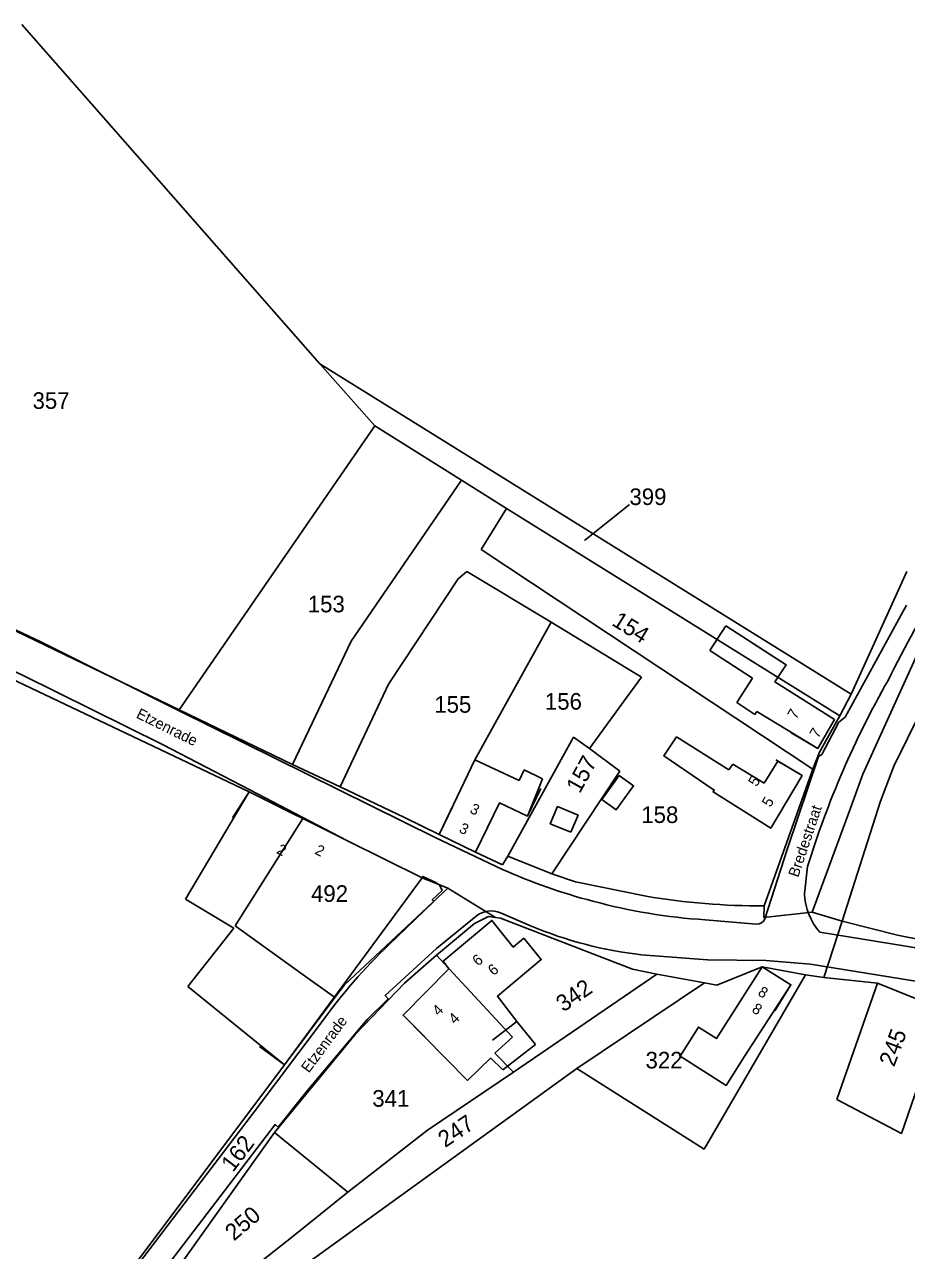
# Model space of a CAD drawing. Extents: x 191865 to 199936, y 328943 to 333393.
# Drawn here: x 195187.9 to 195331.4, y 332149.5 to 332348.8 of the extents above; entities that cross this region are included whole.
import ezdxf

# ---------------------------------------------------------------- set-up
doc = ezdxf.new("R2010")
doc.units = 0
for name, color, linetype in [('aanpijling perceelnummer', 7, 'Continuous'), ('hoofdgebouw', 7, 'Continuous'), ('huisnummer', 7, 'Continuous'), ('Level 2', 7, 'Continuous'), ('Level 3', 7, 'Continuous'), ('Level 39', 7, 'Continuous'), ('Level 40', 7, 'Continuous'), ('Level 8', 7, 'Continuous'), ('perceelgrens', 7, 'Continuous'), ('perceelnummer', 7, 'Continuous'), ('perceelnummer onder hoek', 7, 'Continuous')]:
    doc.layers.add(name, color=color, linetype=linetype)

msp = doc.modelspace()

# ---------------------------------------------------------------- linework, layer by layer
at = {"layer": 'aanpijling perceelnummer'}
msp.add_line((195286.35, 332270.8), (195279.04, 332264.92), dxfattribs=at)
at = {"layer": 'hoofdgebouw'}
for p, q in [((195302, 332251.08), (195299.4, 332247.06)), ((195302, 332251.08), (195311.81, 332244.73)), ((195299.4, 332247.06), (195306.38, 332242.55)), ((195311.81, 332244.73), (195310.01, 332241.94)), ((195306.38, 332242.55), (195303.8, 332238.56)), ((195310.01, 332241.94), (195319.68, 332235.8)), ((195303.8, 332238.56), (195306.76, 332236.64)), ((195306.76, 332236.64), (195307.06, 332237.1)), ((195307.06, 332237.1), (195316.97, 332231.13)), ((195319.68, 332235.8), (195316.97, 332231.13)), ((195291.9, 332229.92), (195293.98, 332232.99)), ((195293.98, 332232.99), (195302.51, 332227.61)), ((195255.34, 332217.11), (195261.19, 332229.25)), ((195261.19, 332229.25), (195268.4, 332225.88)), ((195300.12, 332224.33), (195291.9, 332229.92)), ((195308.26, 332225.49), (195310.49, 332229.05)), ((195310.49, 332229.05), (195314.45, 332226.71)), ((195268.4, 332225.88), (195269.22, 332227.61)), ((195269.22, 332227.61), (195272.19, 332226.17)), ((195281.86, 332222.83), (195284.65, 332226.7)), ((195284.65, 332226.7), (195286.99, 332225.01)), ((195302.51, 332227.61), (195303.14, 332228.58)), ((195303.14, 332228.58), (195308.26, 332225.49)), ((195314.45, 332226.71), (195309.33, 332218.14)), ((195272.19, 332226.17), (195269.76, 332220.1)), ((195286.99, 332225.01), (195284.19, 332221.14)), ((195224.44, 332224.04), (195214.07, 332206.62)), ((195224.44, 332224.04), (195240.36, 332216.16)), ((195284.19, 332221.14), (195281.86, 332222.83)), ((195299.93, 332224.05), (195300.12, 332224.33)), ((195309.33, 332218.14), (195299.93, 332224.05)), ((195265.17, 332222.26), (195261.27, 332214.25)), ((195269.76, 332220.1), (195265.17, 332222.26)), ((195274.62, 332221.67), (195273.45, 332218.86)), ((195277.97, 332220.28), (195274.62, 332221.67)), ((195273.45, 332218.86), (195276.8, 332217.48)), ((195276.8, 332217.48), (195277.97, 332220.28)), ((195261.27, 332214.25), (195255.34, 332217.11)), ((195240.36, 332216.16), (195252.57, 332210.05)), ((195252.57, 332210.05), (195230.18, 332179.68)), ((195214.07, 332206.62), (195221.94, 332201.88)), ((195263.95, 332203.13), (195256, 332196.51)), ((195263.95, 332203.13), (195256, 332196.51)), ((195267.42, 332198.82), (195263.95, 332203.13)), ((195267.42, 332198.82), (195263.95, 332203.13)), ((195221.94, 332201.88), (195214.46, 332192.4)), ((195269.13, 332200.23), (195267.42, 332198.82)), ((195269.13, 332200.23), (195267.42, 332198.82)), ((195271.97, 332196.77), (195269.13, 332200.23)), ((195271.97, 332196.77), (195269.13, 332200.23)), ((195264.85, 332190.8), (195271.97, 332196.77)), ((195264.85, 332190.8), (195271.97, 332196.77)), ((195256.94, 332195.29), (195249.49, 332187.74)), ((195256.94, 332195.29), (195249.49, 332187.74)), ((195256, 332196.51), (195256.94, 332195.29)), ((195256, 332196.51), (195256.94, 332195.29)), ((195300.49, 332183.92), (195307.95, 332195.6)), ((195300.49, 332183.92), (195307.95, 332195.6)), ((195307.95, 332195.6), (195312.61, 332192.68)), ((195307.95, 332195.6), (195312.61, 332192.68)), ((195214.46, 332192.4), (195230.18, 332179.68)), ((195268, 332186.69), (195264.85, 332190.8)), ((195268, 332186.69), (195264.85, 332190.8)), ((195305.13, 332181.14), (195312.61, 332192.68)), ((195259.98, 332177.11), (195249.49, 332187.74)), ((195268, 332186.69), (195271.02, 332182.97)), ((195294.59, 332181.04), (195297.56, 332185.79)), ((195294.59, 332181.04), (195297.56, 332185.79)), ((195297.56, 332185.79), (195300.49, 332183.92)), ((195297.56, 332185.79), (195300.49, 332183.92)), ((195265.71, 332178.82), (195271.02, 332182.97)), ((195259.98, 332177.11), (195263.74, 332180.76)), ((195263.72, 332180.77), (195265.71, 332178.82)), ((195294.59, 332181.04), (195302.06, 332176.31)), ((195302.06, 332176.31), (195305.13, 332181.14))]:
    msp.add_line(p, q, dxfattribs=at)
at = {"layer": 'Level 2'}
for points in [[(195306.36, 332248.26), (195311.81, 332244.73), (195310.01, 332241.94), (195319.68, 332235.8), (195316.97, 332231.13), (195312.65, 332233.64)], [(195310.16, 332229.27), (195314.45, 332226.71), (195309.33, 332218.14), (195299.93, 332224.05), (195300.12, 332224.33), (195291.9, 332229.92), (195293.98, 332232.99)], [(195271.9, 332224.62), (195269.76, 332220.1), (195265.17, 332222.26), (195261.27, 332214.25), (195255.34, 332217.11), (195257.51, 332221.61)], [(195221.72, 332219.85), (195224.44, 332224.04), (195240.36, 332216.16), (195252.57, 332210.05), (195230.18, 332179.68), (195226.15, 332182.64)], [(195276.8, 332217.48), (195277.97, 332220.28), (195274.62, 332221.67), (195273.45, 332218.86), (195276.8, 332217.48)], [(195264.03, 332183.65), (195268, 332186.69), (195264.85, 332190.8), (195271.97, 332196.77), (195269.13, 332200.23), (195267.42, 332198.82), (195263.95, 332203.13), (195256, 332196.51), (195256.94, 332195.29), (195249.49, 332187.74), (195253.05, 332184.22)], [(195294.59, 332181.04), (195297.56, 332185.79), (195300.49, 332183.92), (195307.95, 332195.6), (195312.61, 332192.68), (195309.97, 332188.44)]]:
    msp.add_lwpolyline(points, dxfattribs=at)
at = {"layer": 'Level 3'}
msp.add_lwpolyline([(195284.65, 332226.7), (195286.99, 332225.01), (195284.19, 332221.14), (195281.86, 332222.83), (195284.65, 332226.7)], dxfattribs=at)
at = {"layer": 'Level 8'}
for p, q in [((195315.3, 332211.92), (195314.83, 332207.48)), ((195265.35, 332204.38), (195270.24, 332202.27)), ((195298.65, 332203.24), (195307.03, 332202.54)), ((195317.34, 332201.22), (195352.74, 332195.42))]:
    msp.add_line(p, q, dxfattribs=at)
for points in [[(195265.68, 332211.43), (195254.7, 332216.65), (195213.03, 332237.23), (195190.54, 332248.44), (195172.01, 332257.18)], [(195240.36, 332216.16), (195224.56, 332224.36), (195210.35, 332231.77), (195187.55, 332243.05), (195163.34, 332254.37)], [(195331.42, 332254.41), (195321.45, 332236.21), (195320.39, 332235.37), (195317.63, 332230.15), (195317.1, 332229.82), (195311.97, 332214.66), (195308.38, 332203.38)], [(195254.84, 332209.3), (195252.72, 332210.3), (195252.57, 332210.05)], [(195255.83, 332208.01), (195254.24, 332206.47), (195254.5, 332206.22), (195247.13, 332199.14)], [(195261.4, 332203.85), (195254.92, 332198.57), (195246.55, 332190.95), (195247.07, 332190.41), (195243.63, 332187.03), (195233.9, 332175.45), (195229.15, 332169.5), (195228.66, 332169.95), (195196.7, 332128.13)], [(195288.3, 332197.55), (195299.02, 332196.73), (195308.52, 332196.61), (195315.77, 332196.04), (195354.69, 332189.75)], [(195236.32, 332186.71), (195224.94, 332171.59), (195201.78, 332141.19), (195202.45, 332140.76), (195193.75, 332129.23)]]:
    msp.add_lwpolyline(points, dxfattribs=at)
for centre, radius, start, end in [((195523.45, 332145.58), 217.64, 143.86, 153.6528), ((195460.99, 332166.73), 152.53, 150.3579, 162.7657), ((195304.7, 332298.97), 95.84, 245.9715, 255.2954), ((195253.74, 332207.43), 2.17, 15.5847, 59.5095), ((195324.64, 332207.79), 9.82, 181.7687, 221.9319), ((195263.84, 332200.67), 4.01, 67.851, 127.5242), ((195304.4, 332294.71), 91.64, 254.8055, 266.4021), ((195307.1, 332203.95), 1.4, 267.206, 336.0704), ((195295.67, 332262.57), 65.44, 247.1393, 263.5407), ((195308.12, 332135.18), 88.37, 133.6384, 144.3327)]:
    msp.add_arc(centre, radius, start, end, dxfattribs=at)
at = {"layer": 'perceelgrens'}
for p, q in [((195187.42, 332348.85), (195235.95, 332293.69)), ((195244.88, 332283.58), (195235.95, 332293.69)), ((195235.95, 332293.69), (195322.41, 332239.92)), ((195213.03, 332237.38), (195244.88, 332283.58)), ((195258.98, 332274.75), (195244.88, 332283.58)), ((195241.03, 332248.56), (195258.98, 332274.75)), ((195266.34, 332270.16), (195258.98, 332274.75)), ((195262.21, 332263.46), (195266.34, 332270.16)), ((195320.56, 332236.44), (195266.34, 332270.16)), ((195316.2, 332227.73), (195262.21, 332263.46)), ((195247.13, 332241.55), (195258.46, 332258.68)), ((195258.46, 332258.68), (195259.89, 332259.88)), ((195259.89, 332259.88), (195273.59, 332251.64)), ((195322.41, 332239.92), (195331.49, 332259.87)), ((195152.14, 332258.36), (195224.44, 332224.04)), ((195172.01, 332257.18), (195213.03, 332237.38)), ((195261.19, 332229.25), (195273.59, 332251.64)), ((195273.59, 332251.64), (195288.28, 332242.7)), ((195231.51, 332228.48), (195241.03, 332248.56)), ((195324.33, 332226.92), (195334.46, 332249.28)), ((195288.28, 332242.7), (195285.89, 332239.45)), ((195336.88, 332243.53), (195329.36, 332228.21)), ((195336.88, 332243.53), (195329.36, 332228.21)), ((195239.23, 332224.86), (195247.13, 332241.55)), ((195285.89, 332239.45), (195279.81, 332231.09)), ((195322.41, 332239.92), (195320.56, 332236.44)), ((195231.51, 332228.48), (195213.03, 332237.38)), ((195317.28, 332230.48), (195320.56, 332236.44)), ((195277.23, 332232.95), (195266.55, 332213.61)), ((195277.23, 332232.95), (195279.81, 332231.09)), ((195284.75, 332227.44), (195279.81, 332231.09)), ((195255.34, 332217.11), (195261.19, 332229.25)), ((195317.28, 332230.48), (195316.2, 332227.73)), ((195239.23, 332224.86), (195231.51, 332228.48)), ((195273.72, 332210.73), (195284.75, 332227.44)), ((195308.28, 332205.5), (195316.2, 332227.73)), ((195322.31, 332221.4), (195324.33, 332226.92)), ((195329.36, 332228.21), (195327.21, 332222.53)), ((195329.36, 332228.21), (195327.21, 332222.53)), ((195249.74, 332219.89), (195239.23, 332224.86)), ((195224.44, 332224.04), (195233.19, 332219.71)), ((195316.06, 332204.49), (195322.31, 332221.4)), ((195327.21, 332222.53), (195320.97, 332203.04)), ((195327.21, 332222.53), (195320.97, 332203.04)), ((195228.83, 332212.83), (195233.19, 332219.71)), ((195233.19, 332219.71), (195240.36, 332216.16)), ((195249.74, 332219.89), (195255.34, 332217.11)), ((195255.34, 332217.11), (195261.27, 332214.25)), ((195240.36, 332216.16), (195252.57, 332210.05)), ((195222.14, 332202.28), (195228.83, 332212.83)), ((195261.27, 332214.25), (195265.69, 332212.16)), ((195265.69, 332212.16), (195266.55, 332213.61)), ((195273.72, 332210.73), (195266.55, 332213.61)), ((195273.72, 332210.73), (195277.54, 332209.41)), ((195252.57, 332210.05), (195256.77, 332208.38)), ((195277.54, 332209.41), (195289.04, 332207.07)), ((195239.94, 332192.64), (195256.77, 332208.38)), ((195256.77, 332208.38), (195264.52, 332203.64)), ((195308.18, 332203.64), (195308.28, 332205.5)), ((195261.11, 332202.64), (195263.37, 332203.78)), ((195261.11, 332202.64), (195263.37, 332203.78)), ((195263.37, 332203.78), (195264.52, 332203.64)), ((195263.37, 332203.78), (195264.52, 332203.64)), ((195264.52, 332203.64), (195265.37, 332203.51)), ((195264.52, 332203.64), (195265.37, 332203.51)), ((195265.37, 332203.51), (195286.83, 332195.22)), ((195265.37, 332203.51), (195286.83, 332195.22)), ((195308.18, 332203.64), (195316.06, 332204.49)), ((195320.97, 332203.04), (195316.06, 332204.49)), ((195317.99, 332193.87), (195320.97, 332203.04)), ((195317.99, 332193.87), (195320.97, 332203.04)), ((195329.96, 332200.77), (195320.97, 332203.04)), ((195233.25, 332194.28), (195222.14, 332202.28)), ((195254.93, 332197.5), (195261.11, 332202.64)), ((195254.93, 332197.5), (195261.11, 332202.64)), ((195334.6, 332199.83), (195329.96, 332200.77)), ((195249.73, 332192.94), (195254.93, 332197.5)), ((195249.73, 332192.94), (195254.93, 332197.5)), ((195267.29, 332184.17), (195254.93, 332197.5)), ((195286.83, 332195.22), (195290.77, 332194.41)), ((195286.83, 332195.22), (195290.77, 332194.41)), ((195300.53, 332192.62), (195307.95, 332195.6)), ((195300.53, 332192.62), (195307.95, 332195.6)), ((195307.95, 332195.6), (195314.98, 332194.32)), ((195307.95, 332195.6), (195314.98, 332194.32)), ((195238.31, 332190.65), (195233.25, 332194.28)), ((195241.7, 332184.6), (195249.73, 332192.94)), ((195241.7, 332184.6), (195249.73, 332192.94)), ((195290.77, 332194.41), (195267.45, 332178.48)), ((195277.77, 332179.04), (195298.53, 332193.01)), ((195290.77, 332194.41), (195298.53, 332193.01)), ((195290.77, 332194.41), (195298.53, 332193.01)), ((195314.98, 332194.32), (195298.47, 332165.95)), ((195298.53, 332193.01), (195300.53, 332192.62)), ((195298.53, 332193.01), (195300.53, 332192.62)), ((195314.98, 332194.32), (195317.99, 332193.87)), ((195314.98, 332194.32), (195317.99, 332193.87)), ((195317.99, 332193.87), (195326.7, 332192.96)), ((195320.06, 332174.03), (195326.7, 332192.96)), ((195326.7, 332192.96), (195336.16, 332189.11)), ((195238.4, 332190.59), (195239.94, 332192.64)), ((195230.18, 332179.68), (195238.4, 332190.59)), ((195238.31, 332190.65), (195238.4, 332190.59)), ((195337.77, 332189.36), (195330.58, 332168.5)), ((195228.59, 332168.64), (195241.7, 332184.6)), ((195228.59, 332168.64), (195241.7, 332184.6)), ((195264.41, 332181.56), (195267.29, 332184.17)), ((195267.45, 332178.48), (195264.41, 332181.56)), ((195206.36, 332147.9), (195230.18, 332179.68)), ((195277.77, 332179.04), (195215.61, 332134.25)), ((195298.47, 332165.95), (195277.77, 332179.04)), ((195253.48, 332169.03), (195267.45, 332178.48)), ((195330.58, 332168.5), (195320.06, 332174.03)), ((195240.5, 332158.96), (195253.48, 332169.03)), ((195211.81, 332145.11), (195228.59, 332168.64)), ((195211.81, 332145.11), (195228.59, 332168.64)), ((195228.59, 332168.64), (195240.5, 332158.96)), ((195231.59, 332151.8), (195240.5, 332158.96)), ((195213.51, 332137.53), (195231.59, 332151.8))]:
    msp.add_line(p, q, dxfattribs=at)
msp.add_arc((195307.9, 332320.14), 114.64, 260.5321, 270.1891, dxfattribs=at)

# ---------------------------------------------------------------- texts
at = {"layer": 'huisnummer'}
for s, rotation, p in [('7', 59.921, (195317.04, 332232.64)), ('5', 59.1739, (195309.26, 332221.43)), ('3', 334.2556, (195258.47, 332217.55)), ('2', 333.6913, (195234.99, 332214.02)), ('6', 39.8056, (195261.67, 332195.63)), ('8', 328.0433, (195307.08, 332191.07)), ('4', 45.3649, (195255.29, 332187.49))]:
    msp.add_text(s, height=1.75, rotation=rotation, dxfattribs=at).set_placement(p)
at = {"layer": 'Level 39'}
for s, rotation, p in [('7', 59.8853, (195313.44, 332235.76)), ('5', 59.1404, (195307.04, 332224.78)), ('3', 334.2538, (195260.22, 332220.72)), ('2', 332.5906, (195228.77, 332214.14)), ('6', 39.8014, (195264.2, 332194.06)), ('8', 328.0161, (195306.11, 332188.34)), ('4', 45.3839, (195257.94, 332186.15))]:
    msp.add_text(s, height=1.75, rotation=rotation, dxfattribs=at).set_placement(p)
at = {"layer": 'Level 40'}
for s, rotation, p in [('Etzenrade', 333.7285, (195205.92, 332236.17)), ('Bredestraat', 71.3371, (195313.79, 332210.04)), ('Etzenrade', 53.3489, (195234.15, 332178.23))]:
    msp.add_text(s, height=1.75, rotation=rotation, dxfattribs=at).set_placement(p)
at = {"layer": 'perceelnummer'}
for s, p in [('357', (195189.19, 332286.34)), ('399', (195286.33, 332270.7)), ('153', (195233.98, 332253.25)), ('155', (195254.57, 332236.92)), ('156', (195272.57, 332237.42)), ('158', (195288.26, 332218.99)), ('492', (195234.51, 332206.16)), ('322', (195288.95, 332179.07)), ('341', (195244.48, 332172.85))]:
    msp.add_text(s, height=2.7, rotation=0, dxfattribs=at).set_placement(p)
at = {"layer": 'perceelnummer onder hoek'}
for s, rotation, p in [('154', 328.0919, (195283.3, 332251.25)), ('157', 61.0802, (195278.24, 332223.66)), ('342', 34.4404, (195275.57, 332188.15)), ('245', 69.545, (195329.4, 332179.2)), ('247', 33.8498, (195256.33, 332166.1)), ('162', 52.82, (195221.81, 332162.07)), ('250', 40.4391, (195221.96, 332150.91))]:
    msp.add_text(s, height=2.7, rotation=rotation, dxfattribs=at).set_placement(p)

doc.saveas('drawing.dxf')
